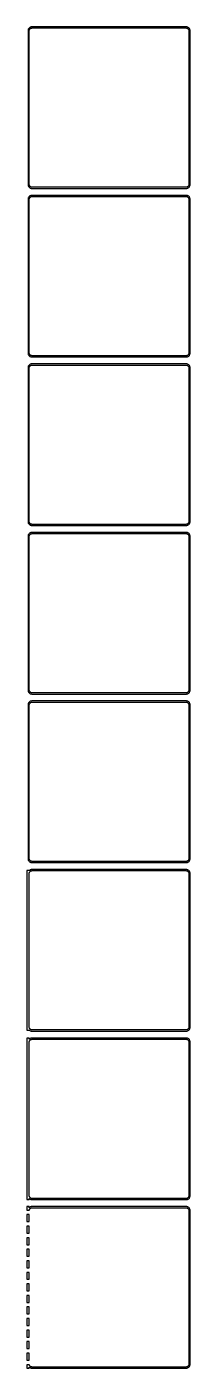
# Model space of a CAD drawing. Header units: metres. Extents: x -106 to 105, y 3180 to 6456.
# Drawn here: x -106 to 105, y 4713 to 6456 of the extents above; entities that cross this region are included whole.
import ezdxf

# ---------------------------------------------------------------- set-up
doc = ezdxf.new("R2010")
doc.units = ezdxf.units.M

msp = doc.modelspace()

# ---------------------------------------------------------------- linework, layer by layer
for p, q in [((-104.961, 6451.63), (-105, 6451)), ((-105, 6451), (-105, 6251)), ((-104.843, 6452.24), (-104.961, 6451.63)), ((-104.649, 6452.84), (-104.843, 6452.24)), ((-104.382, 6453.41), (-104.649, 6452.84)), ((-104.045, 6453.94), (-104.382, 6453.41)), ((-103.645, 6454.42), (-104.045, 6453.94)), ((-103.187, 6454.85), (-103.645, 6454.42)), ((-103.5, 6450.5), (-103.468, 6451)), ((-103.5, 6251.5), (-103.5, 6450.5)), ((-103.468, 6451), (-103.374, 6451.49)), ((-103.374, 6451.49), (-103.219, 6451.97)), ((-103.219, 6451.97), (-103.005, 6452.43)), ((-102.679, 6455.22), (-103.187, 6454.85)), ((-103.005, 6452.43), (-102.736, 6452.85)), ((-102.736, 6452.85), (-102.416, 6453.24)), ((-102.129, 6455.52), (-102.679, 6455.22)), ((-102.416, 6453.24), (-102.05, 6453.58)), ((-101.545, 6455.76), (-102.129, 6455.52)), ((-102.05, 6453.58), (-101.643, 6453.88)), ((-101.643, 6453.88), (-101.203, 6454.12)), ((-100.937, 6455.91), (-101.545, 6455.76)), ((-101.203, 6454.12), (-100.736, 6454.3)), ((-100.314, 6455.99), (-100.937, 6455.91)), ((-100.736, 6454.3), (-100.25, 6454.43)), ((100.314, 6455.99), (-100.314, 6455.99)), ((-100.25, 6454.43), (-99.7512, 6454.49)), ((-99.7512, 6454.49), (99.7512, 6454.49)), ((99.7512, 6454.49), (100.25, 6454.43)), ((100.25, 6454.43), (100.736, 6454.3)), ((100.937, 6455.91), (100.314, 6455.99)), ((100.736, 6454.3), (101.203, 6454.12)), ((101.545, 6455.76), (100.937, 6455.91)), ((101.203, 6454.12), (101.643, 6453.88)), ((102.129, 6455.52), (101.545, 6455.76)), ((101.643, 6453.88), (102.05, 6453.58)), ((102.05, 6453.58), (102.416, 6453.24)), ((102.679, 6455.22), (102.129, 6455.52)), ((102.416, 6453.24), (102.736, 6452.85)), ((103.187, 6454.85), (102.679, 6455.22)), ((102.736, 6452.85), (103.005, 6452.43)), ((103.005, 6452.43), (103.219, 6451.97)), ((103.645, 6454.42), (103.187, 6454.85)), ((103.219, 6451.97), (103.374, 6451.49)), ((103.374, 6451.49), (103.468, 6451)), ((103.468, 6451), (103.5, 6450.5)), ((103.5, 6450.5), (103.5, 6251.5)), ((104.045, 6453.94), (103.645, 6454.42)), ((104.382, 6453.41), (104.045, 6453.94)), ((104.649, 6452.84), (104.382, 6453.41)), ((104.843, 6452.24), (104.649, 6452.84)), ((104.961, 6451.63), (104.843, 6452.24)), ((105, 6451), (104.961, 6451.63)), ((105, 6251), (105, 6451)), ((-105, 6251), (-104.961, 6250.37)), ((-104.961, 6250.37), (-104.843, 6249.76)), ((-104.843, 6249.76), (-104.649, 6249.16)), ((-104.649, 6249.16), (-104.382, 6248.59)), ((-104.382, 6248.59), (-104.045, 6248.06)), ((-104.045, 6248.06), (-103.645, 6247.58)), ((-103.645, 6247.58), (-103.187, 6247.15)), ((-103.468, 6251), (-103.5, 6251.5)), ((-103.374, 6250.51), (-103.468, 6251)), ((-103.219, 6250.03), (-103.374, 6250.51)), ((-103.005, 6249.57), (-103.219, 6250.03)), ((-103.187, 6247.15), (-102.679, 6246.78)), ((-102.736, 6249.15), (-103.005, 6249.57)), ((-102.416, 6248.76), (-102.736, 6249.15)), ((-102.679, 6246.78), (-102.129, 6246.48)), ((-102.05, 6248.42), (-102.416, 6248.76)), ((-102.129, 6246.48), (-101.545, 6246.24)), ((-101.643, 6248.12), (-102.05, 6248.42)), ((-101.203, 6247.88), (-101.643, 6248.12)), ((-101.545, 6246.24), (-100.937, 6246.09)), ((-100.736, 6247.7), (-101.203, 6247.88)), ((-100.937, 6246.09), (-100.314, 6246.01)), ((-100.25, 6247.57), (-100.736, 6247.7)), ((-100.314, 6246.01), (100.314, 6246.01)), ((-99.7512, 6247.51), (-100.25, 6247.57)), ((99.7512, 6247.51), (-99.7512, 6247.51)), ((100.25, 6247.57), (99.7512, 6247.51)), ((100.736, 6247.7), (100.25, 6247.57)), ((100.314, 6246.01), (100.937, 6246.09)), ((101.203, 6247.88), (100.736, 6247.7)), ((100.937, 6246.09), (101.545, 6246.24)), ((101.643, 6248.12), (101.203, 6247.88)), ((101.545, 6246.24), (102.129, 6246.48)), ((102.05, 6248.42), (101.643, 6248.12)), ((102.416, 6248.76), (102.05, 6248.42)), ((102.129, 6246.48), (102.679, 6246.78)), ((102.736, 6249.15), (102.416, 6248.76)), ((102.679, 6246.78), (103.187, 6247.15)), ((103.005, 6249.57), (102.736, 6249.15)), ((103.219, 6250.03), (103.005, 6249.57)), ((103.187, 6247.15), (103.645, 6247.58)), ((103.374, 6250.51), (103.219, 6250.03)), ((103.468, 6251), (103.374, 6250.51)), ((103.5, 6251.5), (103.468, 6251)), ((103.645, 6247.58), (104.045, 6248.06)), ((104.045, 6248.06), (104.382, 6248.59)), ((104.382, 6248.59), (104.649, 6249.16)), ((104.649, 6249.16), (104.843, 6249.76)), ((104.843, 6249.76), (104.961, 6250.37)), ((104.961, 6250.37), (105, 6251)), ((-104.961, 6232.63), (-105, 6232)), ((-105, 6232), (-105, 6032)), ((-104.843, 6233.24), (-104.961, 6232.63)), ((-104.649, 6233.84), (-104.843, 6233.24)), ((-104.382, 6234.41), (-104.649, 6233.84)), ((-104.045, 6234.94), (-104.382, 6234.41)), ((-103.645, 6235.42), (-104.045, 6234.94)), ((-103.187, 6235.85), (-103.645, 6235.42)), ((-103.5, 6231.5), (-103.468, 6232)), ((-103.5, 6032.5), (-103.5, 6231.5)), ((-103.468, 6232), (-103.374, 6232.49)), ((-103.374, 6232.49), (-103.219, 6232.97)), ((-103.219, 6232.97), (-103.005, 6233.43)), ((-102.679, 6236.22), (-103.187, 6235.85)), ((-103.005, 6233.43), (-102.736, 6233.85)), ((-102.736, 6233.85), (-102.416, 6234.24)), ((-102.129, 6236.52), (-102.679, 6236.22)), ((-102.416, 6234.24), (-102.05, 6234.58)), ((-101.545, 6236.76), (-102.129, 6236.52)), ((-102.05, 6234.58), (-101.643, 6234.88)), ((-101.643, 6234.88), (-101.203, 6235.12)), ((-100.937, 6236.91), (-101.545, 6236.76)), ((-101.203, 6235.12), (-100.736, 6235.3)), ((-100.314, 6236.99), (-100.937, 6236.91)), ((-100.736, 6235.3), (-100.25, 6235.43)), ((100.314, 6236.99), (-100.314, 6236.99)), ((-100.25, 6235.43), (-99.7512, 6235.49)), ((-99.7512, 6235.49), (99.7512, 6235.49)), ((99.7512, 6235.49), (100.25, 6235.43)), ((100.25, 6235.43), (100.736, 6235.3)), ((100.937, 6236.91), (100.314, 6236.99)), ((100.736, 6235.3), (101.203, 6235.12)), ((101.545, 6236.76), (100.937, 6236.91)), ((101.203, 6235.12), (101.643, 6234.88)), ((102.129, 6236.52), (101.545, 6236.76)), ((101.643, 6234.88), (102.05, 6234.58)), ((102.05, 6234.58), (102.416, 6234.24)), ((102.679, 6236.22), (102.129, 6236.52)), ((102.416, 6234.24), (102.736, 6233.85)), ((103.187, 6235.85), (102.679, 6236.22)), ((102.736, 6233.85), (103.005, 6233.43)), ((103.005, 6233.43), (103.219, 6232.97)), ((103.645, 6235.42), (103.187, 6235.85)), ((103.219, 6232.97), (103.374, 6232.49)), ((103.374, 6232.49), (103.468, 6232)), ((103.468, 6232), (103.5, 6231.5)), ((103.5, 6231.5), (103.5, 6032.5)), ((104.045, 6234.94), (103.645, 6235.42)), ((104.382, 6234.41), (104.045, 6234.94)), ((104.649, 6233.84), (104.382, 6234.41)), ((104.843, 6233.24), (104.649, 6233.84)), ((104.961, 6232.63), (104.843, 6233.24)), ((105, 6232), (104.961, 6232.63)), ((105, 6032), (105, 6232)), ((-105, 6032), (-104.961, 6031.37)), ((-104.961, 6031.37), (-104.843, 6030.76)), ((-104.843, 6030.76), (-104.649, 6030.16)), ((-103.468, 6032), (-103.5, 6032.5)), ((-103.374, 6031.51), (-103.468, 6032)), ((-103.219, 6031.03), (-103.374, 6031.51)), ((-103.005, 6030.57), (-103.219, 6031.03)), ((103.219, 6031.03), (103.005, 6030.57)), ((103.374, 6031.51), (103.219, 6031.03)), ((103.468, 6032), (103.374, 6031.51)), ((103.5, 6032.5), (103.468, 6032)), ((104.649, 6030.16), (104.843, 6030.76)), ((104.843, 6030.76), (104.961, 6031.37)), ((104.961, 6031.37), (105, 6032)), ((-104.961, 6013.63), (-105, 6013)), ((-104.843, 6014.24), (-104.961, 6013.63)), ((-104.649, 6014.84), (-104.843, 6014.24)), ((-104.649, 6030.16), (-104.382, 6029.59)), ((-104.382, 6015.41), (-104.649, 6014.84)), ((-104.382, 6029.59), (-104.045, 6029.06)), ((-104.045, 6015.94), (-104.382, 6015.41)), ((-104.045, 6029.06), (-103.645, 6028.58)), ((-103.645, 6016.42), (-104.045, 6015.94)), ((-103.645, 6028.58), (-103.187, 6028.15)), ((-103.187, 6016.85), (-103.645, 6016.42)), ((-103.468, 6013), (-103.374, 6013.49)), ((-103.374, 6013.49), (-103.219, 6013.97)), ((-103.219, 6013.97), (-103.005, 6014.43)), ((-103.187, 6028.15), (-102.679, 6027.78)), ((-102.679, 6017.22), (-103.187, 6016.85)), ((-102.736, 6030.15), (-103.005, 6030.57)), ((-103.005, 6014.43), (-102.736, 6014.85)), ((-102.416, 6029.76), (-102.736, 6030.15)), ((-102.736, 6014.85), (-102.416, 6015.24)), ((-102.679, 6027.78), (-102.129, 6027.48)), ((-102.129, 6017.52), (-102.679, 6017.22)), ((-102.05, 6029.42), (-102.416, 6029.76)), ((-102.416, 6015.24), (-102.05, 6015.58)), ((-102.129, 6027.48), (-101.545, 6027.24)), ((-101.545, 6017.76), (-102.129, 6017.52)), ((-101.643, 6029.12), (-102.05, 6029.42)), ((-102.05, 6015.58), (-101.643, 6015.88)), ((-101.203, 6028.88), (-101.643, 6029.12)), ((-101.643, 6015.88), (-101.203, 6016.12)), ((-101.545, 6027.24), (-100.937, 6027.09)), ((-100.937, 6017.91), (-101.545, 6017.76)), ((-100.736, 6028.7), (-101.203, 6028.88)), ((-101.203, 6016.12), (-100.736, 6016.3)), ((-100.937, 6027.09), (-100.314, 6027.01)), ((-100.314, 6017.99), (-100.937, 6017.91)), ((-100.25, 6028.57), (-100.736, 6028.7)), ((-100.736, 6016.3), (-100.25, 6016.43)), ((-100.314, 6027.01), (100.314, 6027.01)), ((100.314, 6017.99), (-100.314, 6017.99)), ((-99.7512, 6028.51), (-100.25, 6028.57)), ((-100.25, 6016.43), (-99.7512, 6016.49)), ((99.7512, 6028.51), (-99.7512, 6028.51)), ((-99.7512, 6016.49), (99.7512, 6016.49)), ((100.25, 6028.57), (99.7512, 6028.51)), ((99.7512, 6016.49), (100.25, 6016.43)), ((100.736, 6028.7), (100.25, 6028.57)), ((100.25, 6016.43), (100.736, 6016.3)), ((100.314, 6027.01), (100.937, 6027.09)), ((100.937, 6017.91), (100.314, 6017.99)), ((101.203, 6028.88), (100.736, 6028.7)), ((100.736, 6016.3), (101.203, 6016.12)), ((100.937, 6027.09), (101.545, 6027.24)), ((101.545, 6017.76), (100.937, 6017.91)), ((101.643, 6029.12), (101.203, 6028.88)), ((101.203, 6016.12), (101.643, 6015.88)), ((101.545, 6027.24), (102.129, 6027.48)), ((102.129, 6017.52), (101.545, 6017.76)), ((102.05, 6029.42), (101.643, 6029.12)), ((101.643, 6015.88), (102.05, 6015.58)), ((102.416, 6029.76), (102.05, 6029.42)), ((102.05, 6015.58), (102.416, 6015.24)), ((102.129, 6027.48), (102.679, 6027.78)), ((102.679, 6017.22), (102.129, 6017.52)), ((102.736, 6030.15), (102.416, 6029.76)), ((102.416, 6015.24), (102.736, 6014.85)), ((102.679, 6027.78), (103.187, 6028.15)), ((103.187, 6016.85), (102.679, 6017.22)), ((103.005, 6030.57), (102.736, 6030.15)), ((102.736, 6014.85), (103.005, 6014.43)), ((103.005, 6014.43), (103.219, 6013.97)), ((103.187, 6028.15), (103.645, 6028.58)), ((103.645, 6016.42), (103.187, 6016.85)), ((103.219, 6013.97), (103.374, 6013.49)), ((103.374, 6013.49), (103.468, 6013)), ((103.645, 6028.58), (104.045, 6029.06)), ((104.045, 6015.94), (103.645, 6016.42)), ((104.045, 6029.06), (104.382, 6029.59)), ((104.382, 6015.41), (104.045, 6015.94)), ((104.382, 6029.59), (104.649, 6030.16)), ((104.649, 6014.84), (104.382, 6015.41)), ((104.843, 6014.24), (104.649, 6014.84)), ((104.961, 6013.63), (104.843, 6014.24)), ((105, 6013), (104.961, 6013.63)), ((-105, 6013), (-105, 5813)), ((-103.5, 6012.5), (-103.468, 6013)), ((-103.5, 5813.5), (-103.5, 6012.5)), ((103.468, 6013), (103.5, 6012.5)), ((103.5, 6012.5), (103.5, 5813.5)), ((105, 5813), (105, 6013)), ((-105, 5813), (-104.961, 5812.37)), ((-104.961, 5812.37), (-104.843, 5811.76)), ((-104.843, 5811.76), (-104.649, 5811.16)), ((-104.649, 5811.16), (-104.382, 5810.59)), ((-104.382, 5810.59), (-104.045, 5810.06)), ((-104.045, 5810.06), (-103.645, 5809.58)), ((-103.645, 5809.58), (-103.187, 5809.15)), ((-103.468, 5813), (-103.5, 5813.5)), ((-103.374, 5812.51), (-103.468, 5813)), ((-103.219, 5812.03), (-103.374, 5812.51)), ((-103.005, 5811.57), (-103.219, 5812.03)), ((-103.187, 5809.15), (-102.679, 5808.78)), ((-102.736, 5811.15), (-103.005, 5811.57)), ((-102.416, 5810.76), (-102.736, 5811.15)), ((-102.679, 5808.78), (-102.129, 5808.48)), ((-102.05, 5810.42), (-102.416, 5810.76)), ((-102.129, 5808.48), (-101.545, 5808.24)), ((-101.643, 5810.12), (-102.05, 5810.42)), ((-101.203, 5809.88), (-101.643, 5810.12)), ((-101.545, 5808.24), (-100.937, 5808.09)), ((-100.736, 5809.7), (-101.203, 5809.88)), ((-100.937, 5808.09), (-100.314, 5808.01)), ((-100.25, 5809.57), (-100.736, 5809.7)), ((-100.314, 5808.01), (100.314, 5808.01)), ((-99.7512, 5809.51), (-100.25, 5809.57)), ((99.7512, 5809.51), (-99.7512, 5809.51)), ((100.25, 5809.57), (99.7512, 5809.51)), ((100.736, 5809.7), (100.25, 5809.57)), ((100.314, 5808.01), (100.937, 5808.09)), ((101.203, 5809.88), (100.736, 5809.7)), ((100.937, 5808.09), (101.545, 5808.24)), ((101.643, 5810.12), (101.203, 5809.88)), ((101.545, 5808.24), (102.129, 5808.48)), ((102.05, 5810.42), (101.643, 5810.12)), ((102.416, 5810.76), (102.05, 5810.42)), ((102.129, 5808.48), (102.679, 5808.78)), ((102.736, 5811.15), (102.416, 5810.76)), ((102.679, 5808.78), (103.187, 5809.15)), ((103.005, 5811.57), (102.736, 5811.15)), ((103.219, 5812.03), (103.005, 5811.57)), ((103.187, 5809.15), (103.645, 5809.58)), ((103.374, 5812.51), (103.219, 5812.03)), ((103.468, 5813), (103.374, 5812.51)), ((103.5, 5813.5), (103.468, 5813)), ((103.645, 5809.58), (104.045, 5810.06)), ((104.045, 5810.06), (104.382, 5810.59)), ((104.382, 5810.59), (104.649, 5811.16)), ((104.649, 5811.16), (104.843, 5811.76)), ((104.843, 5811.76), (104.961, 5812.37)), ((104.961, 5812.37), (105, 5813)), ((-104.961, 5794.63), (-105, 5794)), ((-105, 5794), (-105, 5594)), ((-104.843, 5795.24), (-104.961, 5794.63)), ((-104.649, 5795.84), (-104.843, 5795.24)), ((-104.382, 5796.41), (-104.649, 5795.84)), ((-104.045, 5796.94), (-104.382, 5796.41)), ((-103.645, 5797.42), (-104.045, 5796.94)), ((-103.187, 5797.85), (-103.645, 5797.42)), ((-103.5, 5793.5), (-103.468, 5794)), ((-103.5, 5594.5), (-103.5, 5793.5)), ((-103.468, 5794), (-103.374, 5794.49)), ((-103.374, 5794.49), (-103.219, 5794.97)), ((-103.219, 5794.97), (-103.005, 5795.43)), ((-102.679, 5798.22), (-103.187, 5797.85)), ((-103.005, 5795.43), (-102.736, 5795.85)), ((-102.736, 5795.85), (-102.416, 5796.24)), ((-102.129, 5798.52), (-102.679, 5798.22)), ((-102.416, 5796.24), (-102.05, 5796.58)), ((-101.545, 5798.76), (-102.129, 5798.52)), ((-102.05, 5796.58), (-101.643, 5796.88)), ((-101.643, 5796.88), (-101.203, 5797.12)), ((-100.937, 5798.91), (-101.545, 5798.76)), ((-101.203, 5797.12), (-100.736, 5797.3)), ((-100.314, 5798.99), (-100.937, 5798.91)), ((-100.736, 5797.3), (-100.25, 5797.43)), ((100.314, 5798.99), (-100.314, 5798.99)), ((-100.25, 5797.43), (-99.7512, 5797.49)), ((-99.7512, 5797.49), (99.7512, 5797.49)), ((99.7512, 5797.49), (100.25, 5797.43)), ((100.25, 5797.43), (100.736, 5797.3)), ((100.937, 5798.91), (100.314, 5798.99)), ((100.736, 5797.3), (101.203, 5797.12)), ((101.545, 5798.76), (100.937, 5798.91)), ((101.203, 5797.12), (101.643, 5796.88)), ((102.129, 5798.52), (101.545, 5798.76)), ((101.643, 5796.88), (102.05, 5796.58)), ((102.05, 5796.58), (102.416, 5796.24)), ((102.679, 5798.22), (102.129, 5798.52)), ((102.416, 5796.24), (102.736, 5795.85)), ((103.187, 5797.85), (102.679, 5798.22)), ((102.736, 5795.85), (103.005, 5795.43)), ((103.005, 5795.43), (103.219, 5794.97)), ((103.645, 5797.42), (103.187, 5797.85)), ((103.219, 5794.97), (103.374, 5794.49)), ((103.374, 5794.49), (103.468, 5794)), ((103.468, 5794), (103.5, 5793.5)), ((103.5, 5793.5), (103.5, 5594.5)), ((104.045, 5796.94), (103.645, 5797.42)), ((104.382, 5796.41), (104.045, 5796.94)), ((104.649, 5795.84), (104.382, 5796.41)), ((104.843, 5795.24), (104.649, 5795.84)), ((104.961, 5794.63), (104.843, 5795.24)), ((105, 5794), (104.961, 5794.63)), ((105, 5594), (105, 5794)), ((-105, 5594), (-104.961, 5593.37)), ((-104.961, 5593.37), (-104.843, 5592.76)), ((-104.843, 5592.76), (-104.649, 5592.16)), ((-104.649, 5592.16), (-104.382, 5591.59)), ((-104.382, 5591.59), (-104.045, 5591.06)), ((-104.045, 5577.94), (-104.382, 5577.41)), ((-104.045, 5591.06), (-103.645, 5590.58)), ((-103.645, 5578.42), (-104.045, 5577.94)), ((-103.645, 5590.58), (-103.187, 5590.15)), ((-103.187, 5578.85), (-103.645, 5578.42)), ((-103.468, 5594), (-103.5, 5594.5)), ((-103.374, 5593.51), (-103.468, 5594)), ((-103.219, 5593.03), (-103.374, 5593.51)), ((-103.005, 5592.57), (-103.219, 5593.03)), ((-103.187, 5590.15), (-102.679, 5589.78)), ((-102.679, 5579.22), (-103.187, 5578.85)), ((-102.736, 5592.15), (-103.005, 5592.57)), ((-102.416, 5591.76), (-102.736, 5592.15)), ((-102.679, 5589.78), (-102.129, 5589.48)), ((-102.129, 5579.52), (-102.679, 5579.22)), ((-102.05, 5591.42), (-102.416, 5591.76)), ((-102.416, 5577.24), (-102.05, 5577.58)), ((-102.129, 5589.48), (-101.545, 5589.24)), ((-101.545, 5579.76), (-102.129, 5579.52)), ((-101.643, 5591.12), (-102.05, 5591.42)), ((-102.05, 5577.58), (-101.643, 5577.88)), ((-101.203, 5590.88), (-101.643, 5591.12)), ((-101.643, 5577.88), (-101.203, 5578.12)), ((-101.545, 5589.24), (-100.937, 5589.09)), ((-100.937, 5579.91), (-101.545, 5579.76)), ((-100.736, 5590.7), (-101.203, 5590.88)), ((-101.203, 5578.12), (-100.736, 5578.3)), ((-100.937, 5589.09), (-100.314, 5589.01)), ((-100.314, 5579.99), (-100.937, 5579.91)), ((-100.25, 5590.57), (-100.736, 5590.7)), ((-100.736, 5578.3), (-100.25, 5578.43)), ((-100.314, 5589.01), (100.314, 5589.01)), ((100.314, 5579.99), (-100.314, 5579.99)), ((-99.7512, 5590.51), (-100.25, 5590.57)), ((-100.25, 5578.43), (-99.7512, 5578.49)), ((99.7512, 5590.51), (-99.7512, 5590.51)), ((-99.7512, 5578.49), (99.7512, 5578.49)), ((100.25, 5590.57), (99.7512, 5590.51)), ((99.7512, 5578.49), (100.25, 5578.43)), ((100.736, 5590.7), (100.25, 5590.57)), ((100.25, 5578.43), (100.736, 5578.3)), ((100.314, 5589.01), (100.937, 5589.09)), ((100.937, 5579.91), (100.314, 5579.99)), ((101.203, 5590.88), (100.736, 5590.7)), ((100.736, 5578.3), (101.203, 5578.12)), ((100.937, 5589.09), (101.545, 5589.24)), ((101.545, 5579.76), (100.937, 5579.91)), ((101.643, 5591.12), (101.203, 5590.88)), ((101.203, 5578.12), (101.643, 5577.88)), ((101.545, 5589.24), (102.129, 5589.48)), ((102.129, 5579.52), (101.545, 5579.76)), ((102.05, 5591.42), (101.643, 5591.12)), ((101.643, 5577.88), (102.05, 5577.58)), ((102.416, 5591.76), (102.05, 5591.42)), ((102.05, 5577.58), (102.416, 5577.24)), ((102.129, 5589.48), (102.679, 5589.78)), ((102.679, 5579.22), (102.129, 5579.52)), ((102.736, 5592.15), (102.416, 5591.76)), ((102.679, 5589.78), (103.187, 5590.15)), ((103.187, 5578.85), (102.679, 5579.22)), ((103.005, 5592.57), (102.736, 5592.15)), ((103.219, 5593.03), (103.005, 5592.57)), ((103.187, 5590.15), (103.645, 5590.58)), ((103.645, 5578.42), (103.187, 5578.85)), ((103.374, 5593.51), (103.219, 5593.03)), ((103.468, 5594), (103.374, 5593.51)), ((103.5, 5594.5), (103.468, 5594)), ((103.645, 5590.58), (104.045, 5591.06)), ((104.045, 5577.94), (103.645, 5578.42)), ((104.045, 5591.06), (104.382, 5591.59)), ((104.382, 5577.41), (104.045, 5577.94)), ((104.382, 5591.59), (104.649, 5592.16)), ((104.649, 5592.16), (104.843, 5592.76)), ((104.843, 5592.76), (104.961, 5593.37)), ((104.961, 5593.37), (105, 5594)), ((-104.961, 5575.63), (-105, 5575)), ((-105, 5575), (-105, 5375)), ((-104.843, 5576.24), (-104.961, 5575.63)), ((-104.649, 5576.84), (-104.843, 5576.24)), ((-104.382, 5577.41), (-104.649, 5576.84)), ((-103.5, 5574.5), (-103.468, 5575)), ((-103.5, 5375.5), (-103.5, 5574.5)), ((-103.468, 5575), (-103.374, 5575.49)), ((-103.374, 5575.49), (-103.219, 5575.97)), ((-103.219, 5575.97), (-103.005, 5576.43)), ((-103.005, 5576.43), (-102.736, 5576.85)), ((-102.736, 5576.85), (-102.416, 5577.24)), ((102.416, 5577.24), (102.736, 5576.85)), ((102.736, 5576.85), (103.005, 5576.43)), ((103.005, 5576.43), (103.219, 5575.97)), ((103.219, 5575.97), (103.374, 5575.49)), ((103.374, 5575.49), (103.468, 5575)), ((103.468, 5575), (103.5, 5574.5)), ((103.5, 5574.5), (103.5, 5375.5)), ((104.649, 5576.84), (104.382, 5577.41)), ((104.843, 5576.24), (104.649, 5576.84)), ((104.961, 5575.63), (104.843, 5576.24)), ((105, 5575), (104.961, 5575.63)), ((105, 5375), (105, 5575)), ((-105, 5375), (-104.961, 5374.37)), ((-104.961, 5374.37), (-104.843, 5373.76)), ((-104.843, 5373.76), (-104.649, 5373.16)), ((-104.649, 5373.16), (-104.382, 5372.59)), ((-104.382, 5372.59), (-104.045, 5372.06)), ((-104.045, 5372.06), (-103.645, 5371.58)), ((-103.645, 5371.58), (-103.187, 5371.15)), ((-103.468, 5375), (-103.5, 5375.5)), ((-103.374, 5374.51), (-103.468, 5375)), ((-103.219, 5374.03), (-103.374, 5374.51)), ((-103.005, 5373.57), (-103.219, 5374.03)), ((-103.187, 5371.15), (-102.679, 5370.78)), ((-102.736, 5373.15), (-103.005, 5373.57)), ((-102.416, 5372.76), (-102.736, 5373.15)), ((-102.679, 5370.78), (-102.129, 5370.48)), ((-102.05, 5372.42), (-102.416, 5372.76)), ((-102.129, 5370.48), (-101.545, 5370.24)), ((-101.643, 5372.12), (-102.05, 5372.42)), ((-101.203, 5371.88), (-101.643, 5372.12)), ((-101.545, 5370.24), (-100.937, 5370.09)), ((-100.736, 5371.7), (-101.203, 5371.88)), ((-100.937, 5370.09), (-100.314, 5370.01)), ((-100.25, 5371.57), (-100.736, 5371.7)), ((-100.314, 5370.01), (100.314, 5370.01)), ((-99.7512, 5371.51), (-100.25, 5371.57)), ((99.7512, 5371.51), (-99.7512, 5371.51)), ((100.25, 5371.57), (99.7512, 5371.51)), ((100.736, 5371.7), (100.25, 5371.57)), ((100.314, 5370.01), (100.937, 5370.09)), ((101.203, 5371.88), (100.736, 5371.7)), ((100.937, 5370.09), (101.545, 5370.24)), ((101.643, 5372.12), (101.203, 5371.88)), ((101.545, 5370.24), (102.129, 5370.48)), ((102.05, 5372.42), (101.643, 5372.12)), ((102.416, 5372.76), (102.05, 5372.42)), ((102.129, 5370.48), (102.679, 5370.78)), ((102.736, 5373.15), (102.416, 5372.76)), ((102.679, 5370.78), (103.187, 5371.15)), ((103.005, 5373.57), (102.736, 5373.15)), ((103.219, 5374.03), (103.005, 5373.57)), ((103.187, 5371.15), (103.645, 5371.58)), ((103.374, 5374.51), (103.219, 5374.03)), ((103.468, 5375), (103.374, 5374.51)), ((103.5, 5375.5), (103.468, 5375)), ((103.645, 5371.58), (104.045, 5372.06)), ((104.045, 5372.06), (104.382, 5372.59)), ((104.382, 5372.59), (104.649, 5373.16)), ((104.649, 5373.16), (104.843, 5373.76)), ((104.843, 5373.76), (104.961, 5374.37)), ((104.961, 5374.37), (105, 5375)), ((-103.5, 5359.56), (-106.5, 5359.56)), ((-106.5, 5359.56), (-106.5, 5152.44)), ((-103.187, 5359.85), (-103.5, 5359.56)), ((-103.5, 5355.5), (-103.468, 5356)), ((-103.5, 5156.5), (-103.5, 5355.5)), ((-103.468, 5356), (-103.374, 5356.49)), ((-103.374, 5356.49), (-103.219, 5356.97)), ((-103.219, 5356.97), (-103.005, 5357.43)), ((-102.679, 5360.22), (-103.187, 5359.85)), ((-103.005, 5357.43), (-102.736, 5357.85)), ((-102.736, 5357.85), (-102.416, 5358.24)), ((-102.129, 5360.52), (-102.679, 5360.22)), ((-102.416, 5358.24), (-102.05, 5358.58)), ((-101.545, 5360.76), (-102.129, 5360.52)), ((-102.05, 5358.58), (-101.643, 5358.88)), ((-101.643, 5358.88), (-101.203, 5359.12)), ((-100.937, 5360.91), (-101.545, 5360.76)), ((-101.203, 5359.12), (-100.736, 5359.3)), ((-100.314, 5360.99), (-100.937, 5360.91)), ((-100.736, 5359.3), (-100.25, 5359.43)), ((100.314, 5360.99), (-100.314, 5360.99)), ((-100.25, 5359.43), (-99.7512, 5359.49)), ((-99.7512, 5359.49), (99.7512, 5359.49)), ((99.7512, 5359.49), (100.25, 5359.43)), ((100.25, 5359.43), (100.736, 5359.3)), ((100.937, 5360.91), (100.314, 5360.99)), ((100.736, 5359.3), (101.203, 5359.12)), ((101.545, 5360.76), (100.937, 5360.91)), ((101.203, 5359.12), (101.643, 5358.88)), ((102.129, 5360.52), (101.545, 5360.76)), ((101.643, 5358.88), (102.05, 5358.58)), ((102.05, 5358.58), (102.416, 5358.24)), ((102.679, 5360.22), (102.129, 5360.52)), ((102.416, 5358.24), (102.736, 5357.85)), ((103.187, 5359.85), (102.679, 5360.22)), ((102.736, 5357.85), (103.005, 5357.43)), ((103.005, 5357.43), (103.219, 5356.97)), ((103.645, 5359.42), (103.187, 5359.85)), ((103.219, 5356.97), (103.374, 5356.49)), ((103.374, 5356.49), (103.468, 5356)), ((103.468, 5356), (103.5, 5355.5)), ((103.5, 5355.5), (103.5, 5156.5)), ((104.045, 5358.94), (103.645, 5359.42)), ((104.382, 5358.41), (104.045, 5358.94)), ((104.649, 5357.84), (104.382, 5358.41)), ((104.843, 5357.24), (104.649, 5357.84)), ((104.961, 5356.63), (104.843, 5357.24)), ((105, 5356), (104.961, 5356.63)), ((105, 5156), (105, 5356)), ((-106.5, 5152.44), (-103.5, 5152.44)), ((-103.5, 5141.97), (-106.5, 5141.97)), ((-106.5, 5141.97), (-106.5, 4932.03)), ((-103.468, 5156), (-103.5, 5156.5)), ((-103.5, 5152.44), (-103.187, 5152.15)), ((-103.5, 5140.56), (-103.5, 5141.97)), ((-103.374, 5155.51), (-103.468, 5156)), ((-103.219, 5155.03), (-103.374, 5155.51)), ((-103.005, 5154.57), (-103.219, 5155.03)), ((-103.187, 5152.15), (-102.679, 5151.78)), ((-102.736, 5154.15), (-103.005, 5154.57)), ((-102.416, 5153.76), (-102.736, 5154.15)), ((-102.679, 5151.78), (-102.129, 5151.48)), ((-102.05, 5153.42), (-102.416, 5153.76)), ((-102.129, 5151.48), (-101.545, 5151.24)), ((-101.643, 5153.12), (-102.05, 5153.42)), ((-101.203, 5152.88), (-101.643, 5153.12)), ((-101.545, 5151.24), (-100.937, 5151.09)), ((-100.937, 5141.91), (-101.545, 5141.76)), ((-100.736, 5152.7), (-101.203, 5152.88)), ((-100.937, 5151.09), (-100.314, 5151.01)), ((-100.314, 5141.99), (-100.937, 5141.91)), ((-100.25, 5152.57), (-100.736, 5152.7)), ((-100.314, 5151.01), (100.314, 5151.01)), ((100.314, 5141.99), (-100.314, 5141.99)), ((-99.7512, 5152.51), (-100.25, 5152.57)), ((99.7512, 5152.51), (-99.7512, 5152.51)), ((100.25, 5152.57), (99.7512, 5152.51)), ((100.736, 5152.7), (100.25, 5152.57)), ((100.314, 5151.01), (100.937, 5151.09)), ((100.937, 5141.91), (100.314, 5141.99)), ((101.203, 5152.88), (100.736, 5152.7)), ((100.937, 5151.09), (101.545, 5151.24)), ((101.545, 5141.76), (100.937, 5141.91)), ((101.643, 5153.12), (101.203, 5152.88)), ((101.545, 5151.24), (102.129, 5151.48)), ((102.05, 5153.42), (101.643, 5153.12)), ((102.416, 5153.76), (102.05, 5153.42)), ((102.129, 5151.48), (102.679, 5151.78)), ((102.736, 5154.15), (102.416, 5153.76)), ((102.679, 5151.78), (103.187, 5152.15)), ((103.005, 5154.57), (102.736, 5154.15)), ((103.219, 5155.03), (103.005, 5154.57)), ((103.187, 5152.15), (103.645, 5152.58)), ((103.374, 5155.51), (103.219, 5155.03)), ((103.468, 5156), (103.374, 5155.51)), ((103.5, 5156.5), (103.468, 5156)), ((103.645, 5152.58), (104.045, 5153.06)), ((104.045, 5153.06), (104.382, 5153.59)), ((104.382, 5153.59), (104.649, 5154.16)), ((104.649, 5154.16), (104.843, 5154.76)), ((104.843, 5154.76), (104.961, 5155.37)), ((104.961, 5155.37), (105, 5156)), ((-103.187, 5140.85), (-103.5, 5140.56)), ((-103.5, 5136.5), (-103.468, 5137)), ((-103.5, 4937.5), (-103.5, 5136.5)), ((-103.468, 5137), (-103.374, 5137.49)), ((-103.374, 5137.49), (-103.219, 5137.97)), ((-103.219, 5137.97), (-103.005, 5138.43)), ((-102.679, 5141.22), (-103.187, 5140.85)), ((-103.005, 5138.43), (-102.736, 5138.85)), ((-102.736, 5138.85), (-102.416, 5139.24)), ((-102.129, 5141.52), (-102.679, 5141.22)), ((-102.416, 5139.24), (-102.05, 5139.58)), ((-101.545, 5141.76), (-102.129, 5141.52)), ((-102.05, 5139.58), (-101.643, 5139.88)), ((-101.643, 5139.88), (-101.203, 5140.12)), ((-101.203, 5140.12), (-100.736, 5140.3)), ((-100.736, 5140.3), (-100.25, 5140.43)), ((-100.25, 5140.43), (-99.7512, 5140.49)), ((-99.7512, 5140.49), (99.7512, 5140.49)), ((99.7512, 5140.49), (100.25, 5140.43)), ((100.25, 5140.43), (100.736, 5140.3)), ((100.736, 5140.3), (101.203, 5140.12)), ((101.203, 5140.12), (101.643, 5139.88)), ((102.129, 5141.52), (101.545, 5141.76)), ((101.643, 5139.88), (102.05, 5139.58)), ((102.05, 5139.58), (102.416, 5139.24)), ((102.679, 5141.22), (102.129, 5141.52)), ((102.416, 5139.24), (102.736, 5138.85)), ((103.187, 5140.85), (102.679, 5141.22)), ((102.736, 5138.85), (103.005, 5138.43)), ((103.005, 5138.43), (103.219, 5137.97)), ((103.645, 5140.42), (103.187, 5140.85)), ((103.219, 5137.97), (103.374, 5137.49)), ((103.374, 5137.49), (103.468, 5137)), ((103.468, 5137), (103.5, 5136.5)), ((103.5, 5136.5), (103.5, 4937.5)), ((104.045, 5139.94), (103.645, 5140.42)), ((104.382, 5139.41), (104.045, 5139.94)), ((104.649, 5138.84), (104.382, 5139.41)), ((104.843, 5138.24), (104.649, 5138.84)), ((104.961, 5137.63), (104.843, 5138.24)), ((105, 5137), (104.961, 5137.63)), ((105, 4937), (105, 5137)), ((-103.468, 4937), (-103.5, 4937.5)), ((-103.5, 4932.03), (-103.5, 4933.44)), ((-103.5, 4933.44), (-103.187, 4933.15)), ((-103.374, 4936.51), (-103.468, 4937)), ((-103.219, 4936.03), (-103.374, 4936.51)), ((-103.005, 4935.57), (-103.219, 4936.03)), ((-103.187, 4933.15), (-102.679, 4932.78)), ((-102.736, 4935.15), (-103.005, 4935.57)), ((-102.416, 4934.76), (-102.736, 4935.15)), ((-102.679, 4932.78), (-102.129, 4932.48)), ((-102.05, 4934.42), (-102.416, 4934.76)), ((-101.643, 4934.12), (-102.05, 4934.42)), ((-101.203, 4933.88), (-101.643, 4934.12)), ((-100.736, 4933.7), (-101.203, 4933.88)), ((-100.25, 4933.57), (-100.736, 4933.7)), ((-99.7512, 4933.51), (-100.25, 4933.57)), ((99.7512, 4933.51), (-99.7512, 4933.51)), ((100.25, 4933.57), (99.7512, 4933.51)), ((100.736, 4933.7), (100.25, 4933.57)), ((101.203, 4933.88), (100.736, 4933.7)), ((101.643, 4934.12), (101.203, 4933.88)), ((102.05, 4934.42), (101.643, 4934.12)), ((102.416, 4934.76), (102.05, 4934.42)), ((102.129, 4932.48), (102.679, 4932.78)), ((102.736, 4935.15), (102.416, 4934.76)), ((102.679, 4932.78), (103.187, 4933.15)), ((103.005, 4935.57), (102.736, 4935.15)), ((103.219, 4936.03), (103.005, 4935.57)), ((103.187, 4933.15), (103.645, 4933.58)), ((103.374, 4936.51), (103.219, 4936.03)), ((103.468, 4937), (103.374, 4936.51)), ((103.5, 4937.5), (103.468, 4937)), ((103.645, 4933.58), (104.045, 4934.06)), ((104.045, 4934.06), (104.382, 4934.59)), ((104.382, 4934.59), (104.649, 4935.16)), ((104.649, 4935.16), (104.843, 4935.76)), ((104.843, 4935.76), (104.961, 4936.37)), ((104.961, 4936.37), (105, 4937)), ((-106.5, 4932.03), (-103.5, 4932.03)), ((-103.5, 4922.99), (-106.5, 4922.99)), ((-106.5, 4922.99), (-106.5, 4918.49)), ((-106.5, 4918.49), (-103.374, 4918.49)), ((-103.5, 4921.56), (-103.5, 4922.99)), ((-103.187, 4921.85), (-103.5, 4921.56)), ((-103.374, 4918.49), (-103.219, 4918.97)), ((-103.374, 4918.49), (-103.374, 4918.49)), ((-103.219, 4918.97), (-103.005, 4919.43)), ((-102.679, 4922.22), (-103.187, 4921.85)), ((-103.005, 4919.43), (-102.736, 4919.85)), ((-102.736, 4919.85), (-102.416, 4920.24)), ((-102.129, 4922.52), (-102.679, 4922.22)), ((-102.416, 4920.24), (-102.05, 4920.58)), ((-102.129, 4932.48), (-101.545, 4932.24)), ((-101.545, 4922.76), (-102.129, 4922.52)), ((-102.05, 4920.58), (-101.643, 4920.88)), ((-101.643, 4920.88), (-101.203, 4921.12)), ((-101.545, 4932.24), (-100.937, 4932.09)), ((-100.937, 4922.91), (-101.545, 4922.76)), ((-101.203, 4921.12), (-100.736, 4921.3)), ((-100.937, 4932.09), (-100.314, 4932.01)), ((-100.314, 4922.99), (-100.937, 4922.91)), ((-100.736, 4921.3), (-100.25, 4921.43)), ((-100.314, 4932.01), (100.314, 4932.01)), ((100.314, 4922.99), (-100.314, 4922.99)), ((-100.25, 4921.43), (-99.7512, 4921.49)), ((-99.7512, 4921.49), (99.7512, 4921.49)), ((99.7512, 4921.49), (100.25, 4921.43)), ((100.25, 4921.43), (100.736, 4921.3)), ((100.314, 4932.01), (100.937, 4932.09)), ((100.937, 4922.91), (100.314, 4922.99)), ((100.736, 4921.3), (101.203, 4921.12)), ((100.937, 4932.09), (101.545, 4932.24)), ((101.545, 4922.76), (100.937, 4922.91)), ((101.203, 4921.12), (101.643, 4920.88)), ((101.545, 4932.24), (102.129, 4932.48)), ((102.129, 4922.52), (101.545, 4922.76)), ((101.643, 4920.88), (102.05, 4920.58)), ((102.05, 4920.58), (102.416, 4920.24)), ((102.679, 4922.22), (102.129, 4922.52)), ((102.416, 4920.24), (102.736, 4919.85)), ((103.187, 4921.85), (102.679, 4922.22)), ((102.736, 4919.85), (103.005, 4919.43)), ((103.005, 4919.43), (103.219, 4918.97)), ((103.645, 4921.42), (103.187, 4921.85)), ((103.219, 4918.97), (103.374, 4918.49)), ((103.374, 4918.49), (103.468, 4918)), ((103.468, 4918), (103.5, 4917.5)), ((103.5, 4917.5), (103.5, 4718.5)), ((104.045, 4920.94), (103.645, 4921.42)), ((104.382, 4920.41), (104.045, 4920.94)), ((104.649, 4919.84), (104.382, 4920.41)), ((104.843, 4919.24), (104.649, 4919.84)), ((104.961, 4918.63), (104.843, 4919.24)), ((105, 4918), (104.961, 4918.63)), ((105, 4718), (105, 4918)), ((-103.5, 4912.51), (-106.5, 4912.51)), ((-106.5, 4912.51), (-106.5, 4903.49)), ((-106.5, 4903.49), (-103.5, 4903.49)), ((-103.5, 4903.49), (-103.5, 4912.51)), ((-103.5, 4897.51), (-106.5, 4897.51)), ((-106.5, 4897.51), (-106.5, 4888.49)), ((-106.5, 4888.49), (-103.5, 4888.49)), ((-103.5, 4882.51), (-106.5, 4882.51)), ((-106.5, 4882.51), (-106.5, 4873.49)), ((-103.5, 4888.49), (-103.5, 4897.51)), ((-103.5, 4873.49), (-103.5, 4882.51)), ((-106.5, 4873.49), (-103.5, 4873.49)), ((-103.5, 4867.51), (-106.5, 4867.51)), ((-106.5, 4867.51), (-106.5, 4858.49)), ((-103.5, 4858.49), (-103.5, 4867.51)), ((-106.5, 4858.49), (-103.5, 4858.49)), ((-103.5, 4852.51), (-106.5, 4852.51)), ((-106.5, 4852.51), (-106.5, 4843.49)), ((-103.5, 4843.49), (-103.5, 4852.51)), ((-106.5, 4843.49), (-103.5, 4843.49)), ((-103.5, 4837.51), (-106.5, 4837.51)), ((-106.5, 4837.51), (-106.5, 4828.49)), ((-106.5, 4828.49), (-103.5, 4828.49)), ((-103.5, 4828.49), (-103.5, 4837.51)), ((-103.5, 4822.51), (-106.5, 4822.51)), ((-106.5, 4822.51), (-106.5, 4813.49)), ((-106.5, 4813.49), (-103.5, 4813.49)), ((-103.5, 4813.49), (-103.5, 4822.51)), ((-103.5, 4807.51), (-106.5, 4807.51)), ((-106.5, 4807.51), (-106.5, 4798.49)), ((-106.5, 4798.49), (-103.5, 4798.49)), ((-103.5, 4798.49), (-103.5, 4807.51)), ((-103.5, 4792.51), (-106.5, 4792.51)), ((-106.5, 4792.51), (-106.5, 4783.49)), ((-106.5, 4783.49), (-103.5, 4783.49)), ((-103.5, 4777.51), (-106.5, 4777.51)), ((-106.5, 4777.51), (-106.5, 4768.49)), ((-103.5, 4783.49), (-103.5, 4792.51)), ((-103.5, 4768.49), (-103.5, 4777.51)), ((-106.5, 4768.49), (-103.5, 4768.49)), ((-103.5, 4762.51), (-106.5, 4762.51)), ((-106.5, 4762.51), (-106.5, 4753.49)), ((-103.5, 4753.49), (-103.5, 4762.51)), ((-106.5, 4753.49), (-103.5, 4753.49)), ((-103.5, 4747.51), (-106.5, 4747.51)), ((-106.5, 4747.51), (-106.5, 4738.49)), ((-103.5, 4738.49), (-103.5, 4747.51)), ((-106.5, 4738.49), (-103.5, 4738.49)), ((-103.5, 4732.51), (-106.5, 4732.51)), ((-106.5, 4732.51), (-106.5, 4723.49)), ((-106.5, 4723.49), (-103.5, 4723.49)), ((-103.5, 4723.49), (-103.5, 4732.51)), ((-103.374, 4717.51), (-106.5, 4717.51)), ((-106.5, 4717.51), (-106.5, 4713.01)), ((-106.5, 4713.01), (-103.5, 4713.01)), ((-103.5, 4714.44), (-103.187, 4714.15)), ((-103.5, 4713.01), (-103.5, 4714.44)), ((-103.219, 4717.03), (-103.374, 4717.51)), ((-103.374, 4717.51), (-103.374, 4717.51)), ((-103.005, 4716.57), (-103.219, 4717.03)), ((-103.187, 4714.15), (-102.679, 4713.78)), ((-102.736, 4716.15), (-103.005, 4716.57)), ((-102.416, 4715.76), (-102.736, 4716.15)), ((-102.679, 4713.78), (-102.129, 4713.48)), ((-102.05, 4715.42), (-102.416, 4715.76)), ((-102.129, 4713.48), (-101.545, 4713.24)), ((-101.643, 4715.12), (-102.05, 4715.42)), ((-101.203, 4714.88), (-101.643, 4715.12)), ((-101.545, 4713.24), (-100.937, 4713.09)), ((-100.736, 4714.7), (-101.203, 4714.88)), ((-100.937, 4713.09), (-100.314, 4713.01)), ((-100.25, 4714.57), (-100.736, 4714.7)), ((-100.314, 4713.01), (100.314, 4713.01)), ((-99.7512, 4714.51), (-100.25, 4714.57)), ((99.7512, 4714.51), (-99.7512, 4714.51)), ((100.25, 4714.57), (99.7512, 4714.51)), ((100.736, 4714.7), (100.25, 4714.57)), ((100.314, 4713.01), (100.937, 4713.09)), ((101.203, 4714.88), (100.736, 4714.7)), ((100.937, 4713.09), (101.545, 4713.24)), ((101.643, 4715.12), (101.203, 4714.88)), ((101.545, 4713.24), (102.129, 4713.48)), ((102.05, 4715.42), (101.643, 4715.12)), ((102.416, 4715.76), (102.05, 4715.42)), ((102.129, 4713.48), (102.679, 4713.78)), ((102.736, 4716.15), (102.416, 4715.76)), ((102.679, 4713.78), (103.187, 4714.15)), ((103.005, 4716.57), (102.736, 4716.15)), ((103.219, 4717.03), (103.005, 4716.57)), ((103.187, 4714.15), (103.645, 4714.58)), ((103.374, 4717.51), (103.219, 4717.03)), ((103.468, 4718), (103.374, 4717.51)), ((103.5, 4718.5), (103.468, 4718)), ((103.645, 4714.58), (104.045, 4715.06)), ((104.045, 4715.06), (104.382, 4715.59)), ((104.382, 4715.59), (104.649, 4716.16)), ((104.649, 4716.16), (104.843, 4716.76)), ((104.843, 4716.76), (104.961, 4717.37)), ((104.961, 4717.37), (105, 4718))]:
    msp.add_line(p, q)

doc.saveas('drawing.dxf')
